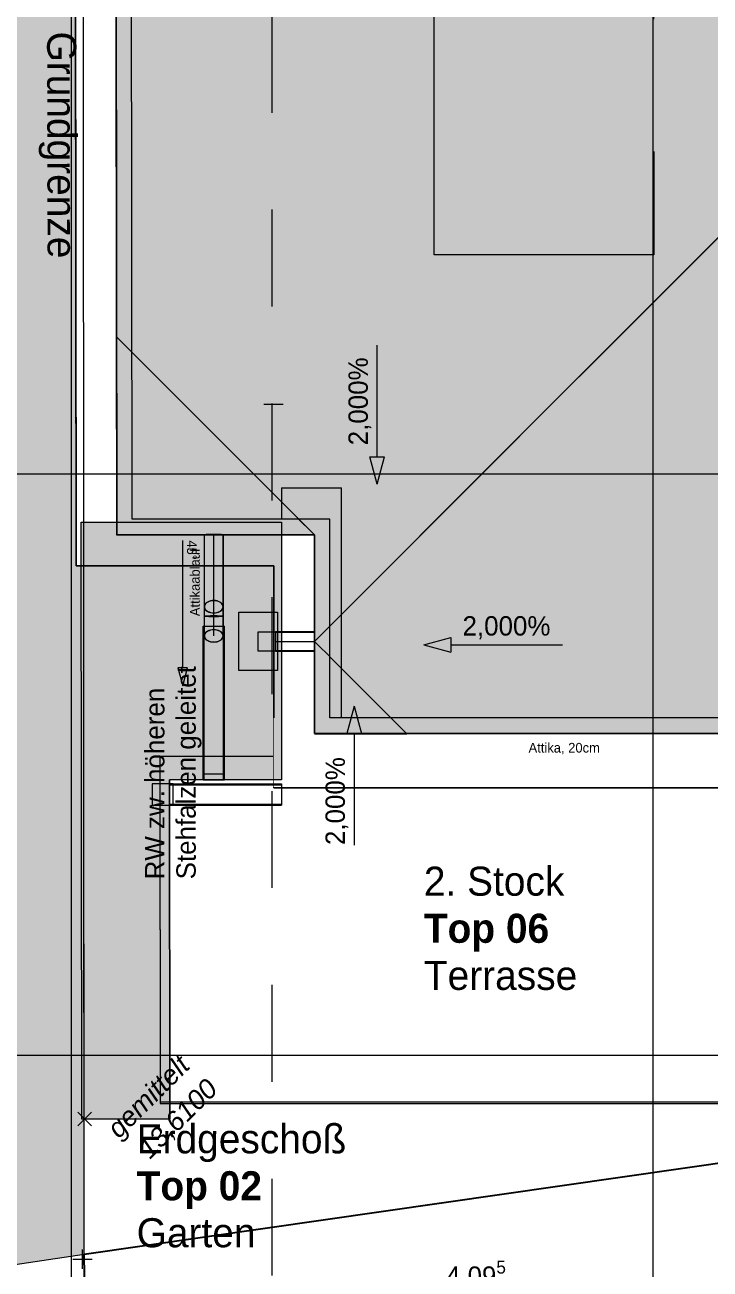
# Model space of a CAD drawing. Header units: metres. Extents: x -4 to 206, y -18 to 45.
# Drawn here: x 33.06 to 36.6, y -14.11 to -7.69 of the extents above; entities that cross this region are included whole.
import ezdxf

# ---------------------------------------------------------------- set-up
doc = ezdxf.new("R2010")
doc.units = ezdxf.units.M
doc.header["$MEASUREMENT"] = 0
doc.set_wipeout_variables(frame=1)
for name, pattern in [('Achse', [0.004, 0.002, -0.001, 0, -0.001]), ('Schnittlinie', [0.006, 0.003, -0.0015, 0, -0.0015]), ('UNSICHTBAR', [0.4, 0, -0.4]), ('Untersicht', [0.001, 0.0005, -0.0005]), ('Wipeout_Contour', [1, 0, -1])]:
    doc.linetypes.add(name, pattern=pattern)
for name, color, linetype in [('3._DD PP STG2_4_000 Achsraster', 7, 'Continuous'), ('3._DD PP STG2_4_110 Wand Aussen', 7, 'Continuous'), ('3._DD PP STG2_4_140 Brüstung', 7, 'Continuous'), ('3._DD PP STG2_4_210 Decke', 7, 'Continuous'), ('3._DD PP STG2_4_220 Bodenaufbau - Außen_ Gefälle', 7, 'Continuous'), ('3._DD PP STG2_4_221 Bodenaufbau - Abdichtung', 7, 'Continuous'), ('3._DD PP STG2_4_330 Dachaufbau', 7, 'Continuous'), ('3._DD PP STG2_4_611 Entwässerung', 7, 'Continuous'), ('3._DD PP STG2_4_612 PV und Solar', 7, 'Continuous'), ('3._DD PP STG2_4_641 Wartungssteg', 7, 'Continuous'), ('3._DD PP STG2_4_725 Nachbarbebauung', 7, 'Continuous'), ('3._DD PP STG2_4_844 Umriss 2D', 7, 'Continuous'), ('3._DD PP STG2_4_851 Marker Schnitt', 7, 'Continuous'), ('3._DD PP STG2_4_910 Allgemein Lageplan Höhen', 7, 'Continuous'), ('3._DD PP STG2_4_915 Allgemein Beschriftung.x', 7, 'Continuous'), ('3._DD PP STG2_4_945 Einreichplan Beschriftung', 7, 'Continuous'), ('3._DD PP STG2_4_950 Polierplan Bemaßung', 7, 'Continuous'), ('3._DD PP STG2_4_955 Polierplan Beschriftung', 7, 'Continuous'), ('3._DD PP STG2_4_Neubau_840 Baulinien', 7, 'Continuous')]:
    doc.layers.add(name, color=color, linetype=linetype)
doc.styles.add('ERSTELLTER_STIL_2', font='')
doc.styles.add('ERSTELLTER_STIL_3', font='arialbi.ttf')
doc.styles.get('ERSTELLTER_STIL_2').set_extended_font_data('Eurostile')
doc.linetypes.add('Grenze Bundesland', pattern='A,0,[2,415_260415_PP_VA_1_6 3 St1.Shx,S=1.5873e-05,R=0,X=0,Y=0],-0.003,0', length=0.003)
doc.linetypes.add('Grenze Grundstück', pattern='A,0,[1,415_260415_PP_VA_1_6 3 St1.Shx,S=0.00031746,R=0,X=0,Y=0],-0.04,0', length=0.04)

msp = doc.modelspace()

# ---------------------------------------------------------------- hatches: boundary and pattern name
at = {"layer": '3._DD PP STG2_4_641 Wartungssteg', "linetype": 'Continuous', "lineweight": 0, "true_color": 0x0c0c0c}
msp.add_hatch(color=28, dxfattribs=at).paths.add_polyline_path([(34.2935, -9.645), (39.705, -9.645), (39.705, -8.945), (34.8935, -8.945), (34.8935, -5.2748), (39.805, -5.2748), (39.805, -7.8248), (44.3723, -7.8248), (44.3723, -8.3437), (48.4223, -8.3437), (48.4223, -7.7437), (44.9723, -7.7437), (44.9723, -5.4137), (50.8781, -5.4137), (50.8781, -7.9137), (51.4781, -7.9137), (51.4781, -4.8137), (44.3723, -4.8137), (44.3723, -7.3248), (40.405, -7.3248), (40.405, -4.3237), (39.805, -4.3237), (39.805, -4.6748), (34.3935, -4.6748), (34.3935, -1.9387), (33.7935, -1.9387), (33.7935, -5.2748), (34.2935, -5.2748)])
at = {"layer": '3._DD PP STG2_4_725 Nachbarbebauung', "linetype": 'Continuous', "lineweight": 0, "true_color": 0x1f1f1f}
msp.add_hatch(color=250, dxfattribs=at).paths.add_polyline_path([(33.3596, -4.0618), (29.5275, -4.632), (29.5275, -14.6052), (32.0677, -14.2249), (30.2188, -14.5019), (33.3665, -14.0306)])
at = {"layer": '3._DD PP STG2_4_950 Polierplan Bemaßung', "linetype": 'Continuous', "lineweight": 13, "true_color": 0x6c6cff}
for points in [[(34.8781, -10.057), (34.9156, -9.917), (34.8406, -9.917)], [(35.119, -10.8864), (35.2589, -10.9239), (35.2589, -10.8489)]]:
    msp.add_hatch(color=171, dxfattribs=at).paths.add_polyline_path(points)

# ---------------------------------------------------------------- linework, layer by layer
at = {"layer": '3._DD PP STG2_4_000 Achsraster', "color": 5, "linetype": 'Continuous', "lineweight": 0, "ltscale": 1000}
msp.add_line((31.8, -13.0037), (54.3, -13.0037), dxfattribs=at)
at = {"layer": '3._DD PP STG2_4_110 Wand Aussen', "color": 8, "linetype": 'Schnittlinie', "lineweight": 13, "ltscale": 1000, "flags": 128}
for points in [[(34.385, -10.0759), (34.385, -11.5137)], [(34.385, -10.0759), (34.39, -10.0759)], [(34.39, -10.0759), (34.51, -10.0759)], [(34.51, -10.0759), (34.515, -10.0759)], [(34.515, -10.0759), (34.695, -10.0759)], [(34.695, -11.5137), (34.695, -10.0759)], [(34.385, -11.5137), (34.39, -11.5137)], [(34.39, -11.5137), (34.51, -11.5137)], [(34.51, -11.5137), (34.515, -11.5137)], [(34.515, -11.5137), (34.695, -11.5137)]]:
    msp.add_lwpolyline(points, dxfattribs=at)
at = {"layer": '3._DD PP STG2_4_210 Decke', "color": 7, "linetype": 'Continuous', "lineweight": 13, "ltscale": 1000, "flags": 128}
msp.add_lwpolyline([(48.645, -1.4987), (45.765, -1.4987), (45.765, -3.9237), (45.635, -3.9237), (43.155, -3.9237), (43.155, -5.8737), (41.175, -5.8737), (41.175, -3.9237), (38.605, -3.9237), (38.605, -4.3437), (36.365, -4.3437), (36.365, -1.4987), (33.4844, -1.4987), (33.4954, -10.3587), (34.515, -10.3587), (34.515, -11.383), (37.335, -11.3837), (37.335, -10.0637), (42.835, -10.0637), (42.835, -9.5637), (45.685, -9.5637), (45.685, -8.8637), (48.185, -8.8637)], dxfattribs=at)
at = {"layer": '3._DD PP STG2_4_210 Decke', "color": 7, "linetype": 'Continuous', "lineweight": 13, "ltscale": 1000, "true_color": 0xf4f4f4, "flags": 128}
msp.add_lwpolyline([(33.7568, -11.4636), (33.759, -13.2537), (37.385, -13.2537), (37.385, -12.6087), (42.5891, -12.6087), (42.885, -12.5662), (42.885, -11.7587), (48.205, -11.7587), (48.205, -11.1337), (51.7609, -11.1337), (51.7654, -10.0637), (45.765, -10.0637), (45.765, -10.9637), (42.915, -10.9637), (42.915, -11.4636)], close=True, dxfattribs=at)
at = {"layer": '3._DD PP STG2_4_220 Bodenaufbau - Außen_ Gefälle', "color": 7, "linetype": 'Continuous', "lineweight": 13, "ltscale": 1000, "true_color": 0xf4f4f4, "flags": 128}
msp.add_lwpolyline([(33.759, -13.2437), (37.145, -13.2437), (37.145, -12.5987), (39.935, -12.5987), (42.389, -12.5987), (42.875, -12.5289), (42.875, -11.7487), (45.815, -11.7487), (48.195, -11.7487), (48.195, -11.1237), (51.7609, -11.1237), (51.7654, -10.0637), (45.765, -10.0637), (45.765, -10.9637), (42.915, -10.9637), (42.915, -11.4636), (33.7568, -11.4636)], close=True, dxfattribs=at)
at = {"layer": '3._DD PP STG2_4_330 Dachaufbau', "color": 7, "linetype": 'Continuous', "lineweight": 18, "ltscale": 1000, "flags": 128}
for points in [[(33.807, -11.5837), (33.8091, -13.3337)], [(33.8092, -13.3337), (33.807, -11.5837)], [(33.8091, -13.3337), (33.3554, -13.3337)]]:
    msp.add_lwpolyline(points, dxfattribs=at)
at = {"layer": '3._DD PP STG2_4_611 Entwässerung', "color": 171, "linetype": 'Continuous', "lineweight": 13, "ltscale": 1000, "true_color": 0x6c6cff}
for p, q in [((33.9854, -10.6903), (33.9854, -10.8403)), ((34.0854, -10.8403), (34.0854, -10.6903))]:
    msp.add_line(p, q, dxfattribs=at)
at = {"layer": '3._DD PP STG2_4_611 Entwässerung', "color": 171, "linetype": 'Grenze Bundesland', "lineweight": 13, "ltscale": 1000, "true_color": 0x6c6cff}
for p, q in [((33.9874, -10.8403), (33.9874, -10.6903)), ((34.0834, -10.8403), (34.0834, -10.6903))]:
    msp.add_line(p, q, dxfattribs=at)
at = {"layer": '3._DD PP STG2_4_611 Entwässerung', "color": 7, "linetype": 'Grenze Bundesland', "lineweight": 13, "ltscale": 1000}
msp.add_line((34.0354, -10.8403), (34.0354, -10.6903), dxfattribs=at)
at = {"layer": '3._DD PP STG2_4_611 Entwässerung', "color": 14, "linetype": 'Continuous', "lineweight": 13, "ltscale": 1000, "true_color": 0xa80000}
msp.add_line((33.9804, -11.5837), (33.9804, -10.7908), dxfattribs=at)
at = {"layer": '3._DD PP STG2_4_611 Entwässerung', "color": 171, "linetype": 'Grenze Bundesland', "lineweight": 13, "ltscale": 1000, "true_color": 0x6c6cff, "flags": 128}
for points in [[(34.0354, -10.6581), (34.0267, -10.6586), (34.0183, -10.6601), (34.0104, -10.6624), (34.0032, -10.6657), (33.9971, -10.6696), (33.9921, -10.6742), (33.9884, -10.6793), (33.9861, -10.6847), (33.9854, -10.6903), (33.9861, -10.6959), (33.9884, -10.7013), (33.9921, -10.7063), (33.9971, -10.7109), (34.0032, -10.7149), (34.0104, -10.7181), (34.0183, -10.7205), (34.0267, -10.7219), (34.0354, -10.7224), (34.0441, -10.7219), (34.0525, -10.7205), (34.0604, -10.7181), (34.0675, -10.7149), (34.0737, -10.7109), (34.0787, -10.7063), (34.0824, -10.7013), (34.0846, -10.6959), (34.0854, -10.6903), (34.0846, -10.6847), (34.0824, -10.6793), (34.0787, -10.6742), (34.0737, -10.6696), (34.0675, -10.6657), (34.0604, -10.6624), (34.0525, -10.6601), (34.0441, -10.6586)], [(34.0354, -10.6594), (34.027, -10.6599), (34.019, -10.6613), (34.0114, -10.6636), (34.0045, -10.6666), (33.9986, -10.6704), (33.9938, -10.6749), (33.9903, -10.6797), (33.9881, -10.6849), (33.9874, -10.6903), (33.9881, -10.6956), (33.9903, -10.7008), (33.9938, -10.7057), (33.9986, -10.7101), (34.0045, -10.7139), (34.0114, -10.717), (34.019, -10.7193), (34.027, -10.7207), (34.0354, -10.7211), (34.0437, -10.7207), (34.0518, -10.7193), (34.0594, -10.717), (34.0662, -10.7139), (34.0721, -10.7101), (34.0769, -10.7057), (34.0805, -10.7008), (34.0826, -10.6956), (34.0834, -10.6903), (34.0826, -10.6849), (34.0805, -10.6797), (34.0769, -10.6749), (34.0721, -10.6704), (34.0662, -10.6666), (34.0594, -10.6636), (34.0518, -10.6613), (34.0437, -10.6599)], [(34.0354, -10.7378), (34.027, -10.7378), (34.019, -10.7378), (34.0114, -10.7379), (34.0045, -10.738), (33.9986, -10.7381), (33.9938, -10.7383), (33.9903, -10.7384), (33.9881, -10.7386), (33.9874, -10.7387), (33.9881, -10.7389), (33.9903, -10.7391), (33.9938, -10.7392), (33.9986, -10.7394), (34.0045, -10.7395), (34.0114, -10.7396), (34.019, -10.7396), (34.027, -10.7397), (34.0354, -10.7397), (34.0437, -10.7397), (34.0518, -10.7396), (34.0594, -10.7396), (34.0662, -10.7395), (34.0721, -10.7394), (34.0769, -10.7392), (34.0805, -10.7391), (34.0826, -10.7389), (34.0834, -10.7387), (34.0826, -10.7386), (34.0805, -10.7384), (34.0769, -10.7383), (34.0721, -10.7381), (34.0662, -10.738), (34.0594, -10.7379), (34.0518, -10.7378), (34.0437, -10.7378)], [(34.0354, -10.8094), (34.027, -10.8099), (34.019, -10.8113), (34.0114, -10.8136), (34.0045, -10.8166), (33.9986, -10.8204), (33.9938, -10.8249), (33.9903, -10.8297), (33.9881, -10.8349), (33.9874, -10.8403), (33.9881, -10.8456), (33.9903, -10.8508), (33.9938, -10.8557), (33.9986, -10.8601), (34.0045, -10.8639), (34.0114, -10.867), (34.019, -10.8693), (34.027, -10.8707), (34.0354, -10.8711), (34.0437, -10.8707), (34.0518, -10.8693), (34.0594, -10.867), (34.0662, -10.8639), (34.0721, -10.8601), (34.0769, -10.8557), (34.0805, -10.8508), (34.0826, -10.8456), (34.0834, -10.8403), (34.0826, -10.8349), (34.0805, -10.8297), (34.0769, -10.8249), (34.0721, -10.8204), (34.0662, -10.8166), (34.0594, -10.8136), (34.0518, -10.8113), (34.0437, -10.8099)]]:
    msp.add_lwpolyline(points, close=True, dxfattribs=at)
at = {"layer": '3._DD PP STG2_4_611 Entwässerung', "color": 171, "linetype": 'Continuous', "lineweight": 13, "ltscale": 1000, "true_color": 0x6c6cff, "flags": 128}
for points in [[(34.0354, -10.7377), (34.0267, -10.7378), (34.0183, -10.7378), (34.0104, -10.7379), (34.0032, -10.738), (33.9971, -10.7381), (33.9921, -10.7382), (33.9884, -10.7384), (33.9861, -10.7386), (33.9854, -10.7387), (33.9861, -10.7389), (33.9884, -10.7391), (33.9921, -10.7392), (33.9971, -10.7394), (34.0032, -10.7395), (34.0104, -10.7396), (34.0183, -10.7397), (34.0267, -10.7397), (34.0354, -10.7397), (34.0441, -10.7397), (34.0525, -10.7397), (34.0604, -10.7396), (34.0675, -10.7395), (34.0737, -10.7394), (34.0787, -10.7392), (34.0824, -10.7391), (34.0846, -10.7389), (34.0854, -10.7387), (34.0846, -10.7386), (34.0824, -10.7384), (34.0787, -10.7382), (34.0737, -10.7381), (34.0675, -10.738), (34.0604, -10.7379), (34.0525, -10.7378), (34.0441, -10.7378)], [(34.0354, -10.8081), (34.0267, -10.8086), (34.0183, -10.8101), (34.0104, -10.8124), (34.0032, -10.8157), (33.9971, -10.8196), (33.9921, -10.8242), (33.9884, -10.8293), (33.9861, -10.8347), (33.9854, -10.8403), (33.9861, -10.8459), (33.9884, -10.8513), (33.9921, -10.8563), (33.9971, -10.8609), (34.0032, -10.8649), (34.0104, -10.8681), (34.0183, -10.8705), (34.0267, -10.8719), (34.0354, -10.8724), (34.0441, -10.8719), (34.0525, -10.8705), (34.0604, -10.8681), (34.0675, -10.8649), (34.0737, -10.8609), (34.0787, -10.8563), (34.0824, -10.8513), (34.0846, -10.8459), (34.0854, -10.8403), (34.0846, -10.8347), (34.0824, -10.8293), (34.0787, -10.8242), (34.0737, -10.8196), (34.0675, -10.8157), (34.0604, -10.8124), (34.0525, -10.8101), (34.0441, -10.8086)]]:
    msp.add_lwpolyline(points, close=True, dxfattribs=at)
for points in [[(33.9804, -10.7908), (33.9854, -10.7908)], [(33.9804, -11.5837), (33.9804, -10.7908)], [(33.9854, -10.7908), (34.0854, -10.7908)], [(33.9854, -11.5837), (33.9854, -10.7908)], [(34.0854, -10.7908), (34.0904, -10.7908)], [(34.0854, -11.5837), (34.0854, -10.7908)], [(34.0904, -11.5837), (34.0904, -10.7908)], [(33.9854, -11.5523), (34.0854, -11.5523)], [(33.807, -11.6087), (33.807, -11.6037)], [(33.807, -11.6087), (33.8071, -11.7087)], [(33.9804, -11.5837), (33.9854, -11.5837)], [(33.9854, -11.5837), (34.0854, -11.5837)], [(33.9854, -11.5837), (34.0854, -11.5837)], [(34.0854, -11.5837), (34.0904, -11.5837)], [(33.807, -11.7087), (34.385, -11.7087)], [(33.807, -11.7087), (33.807, -11.7137)], [(33.807, -11.7137), (34.385, -11.7137)], [(34.385, -11.7087), (34.385, -11.7137)]]:
    msp.add_lwpolyline(points, dxfattribs=at)
at = {"layer": '3._DD PP STG2_4_611 Entwässerung', "color": 250, "linetype": 'Continuous', "lineweight": 13, "ltscale": 1000, "true_color": 0x3f3f3f, "flags": 128}
msp.add_lwpolyline([(33.8506, -11.005), (33.8756, -11.0975), (33.9006, -11.005)], close=True, dxfattribs=at)
at = {"layer": '3._DD PP STG2_4_611 Entwässerung', "color": 171, "linetype": 'Achse', "lineweight": 13, "ltscale": 1000, "true_color": 0x6c6cff, "flags": 128}
msp.add_lwpolyline([(33.717, -11.7137), (33.827, -11.7137), (33.827, -11.6037), (33.717, -11.6037)], close=True, dxfattribs=at)
at = {"layer": '3._DD PP STG2_4_612 PV und Solar', "color": 8, "linetype": 'Achse', "lineweight": 13, "ltscale": 1000, "flags": 128}
for points in [[(35.1735, -8.8748), (35.1735, -7.1248), (36.3063, -7.1248), (36.3063, -8.8748)], [(37.4392, -7.1248), (37.4392, -8.8748), (36.3063, -8.8748), (36.3063, -7.1248)]]:
    msp.add_lwpolyline(points, close=True, dxfattribs=at)
at = {"layer": '3._DD PP STG2_4_641 Wartungssteg', "color": 7, "linetype": 'UNSICHTBAR', "lineweight": 13, "ltscale": 1000, "flags": 128}
msp.add_lwpolyline([(34.2935, -9.645), (39.705, -9.645), (39.705, -8.945), (34.8935, -8.945), (34.8935, -5.2748), (39.805, -5.2748), (39.805, -7.8248), (44.3723, -7.8248), (44.3723, -8.3437), (48.4223, -8.3437), (48.4223, -7.7437), (44.9723, -7.7437), (44.9723, -5.4137), (50.8781, -5.4137), (50.8781, -7.9137), (51.4781, -7.9137), (51.4781, -4.8137), (44.3723, -4.8137), (44.3723, -7.3248), (40.405, -7.3248), (40.405, -4.3237), (39.805, -4.3237), (39.805, -4.6748), (34.3935, -4.6748), (34.3935, -1.9387), (33.7935, -1.9387), (33.7935, -5.2748), (34.2935, -5.2748)], close=True, dxfattribs=at)
at = {"layer": '3._DD PP STG2_4_725 Nachbarbebauung', "color": 8, "linetype": 'Continuous', "lineweight": 13, "ltscale": 1000, "flags": 128}
msp.add_lwpolyline([(29.5275, -14.6052), (32.0677, -14.2249), (30.2188, -14.5019), (33.3665, -14.0306), (33.3596, -4.0618), (29.5275, -4.632)], dxfattribs=at)
at = {"layer": '3._DD PP STG2_4_910 Allgemein Lageplan Höhen', "color": 7, "linetype": 'Continuous', "lineweight": 13, "ltscale": 1000}
for p, q in [((33.3347, -13.3691), (33.4054, -13.2984)), ((33.4054, -13.3691), (33.3347, -13.2984)), ((33.3091, -14.0563), (33.4091, -14.0563)), ((33.3591, -14.1063), (33.3591, -14.0063))]:
    msp.add_line(p, q, dxfattribs=at)
at = {"layer": '3._DD PP STG2_4_950 Polierplan Bemaßung', "color": 171, "linetype": 'Continuous', "lineweight": 13, "ltscale": 1000, "true_color": 0x6c6cff}
for p, q in [((34.8781, -9.857), (34.8781, -9.3407)), ((34.8781, -9.917), (34.8781, -9.857)), ((34.8406, -9.917), (34.9156, -9.917)), ((34.8781, -10.057), (34.8406, -9.917)), ((34.8781, -10.057), (34.9156, -9.917)), ((35.119, -10.8864), (35.2589, -10.8489)), ((35.2589, -10.8489), (35.2589, -10.9239)), ((35.119, -10.8864), (35.2589, -10.9239)), ((35.2589, -10.8864), (35.319, -10.8864)), ((35.319, -10.8864), (35.8353, -10.8864))]:
    msp.add_line(p, q, dxfattribs=at)

# ---------------------------------------------------------------- texts
at = {"layer": '3._DD PP STG2_4_910 Allgemein Lageplan Höhen', "color": 7, "linetype": 'Continuous', "lineweight": 13, "char_height": 0.1, "attachment_point": 1, "rotation": 45, "style": 'ERSTELLTER_STIL_3'}
for s, insert in [('\\A1;{\\pql;\\fArial Italic|b0|i0|c0|p0;\\W1.000000;gemittelt}', (33.4753, -13.3683)), ('\\A1;{\\pql;\\fArial Italic|b0|i0|c0|p0;\\W1.000000; 13,6100}', (33.6081, -13.5011))]:
    msp.add_mtext(s, dxfattribs=dict(at, insert=insert))
at = {"layer": '3._DD PP STG2_4_915 Allgemein Beschriftung.x', "color": 7, "linetype": 'Continuous', "lineweight": 13, "char_height": 0.15, "attachment_point": 1, "style": 'ERSTELLTER_STIL_2'}
for s, insert, line_spacing_factor in [('\\A1;{\\pql;\\fEurostile|b0|i0|c0|p0;\\W1.000000;2. Stock\\P\\pql;\\fEurostile|b1|i0|c0|p0;\\W1.000000;Top 06\\P\\pql;\\fEurostile|b0|i0|c0|p0;\\W1.000000;Terrasse}', (35.1195, -12.031), 0.97216), ('\\A1;{\\pql;\\fEurostile|b0|i0|c0|p0;\\W1.000000;Erdgeschoß\\P\\pql;\\fEurostile|b1|i0|c0|p0;\\W1.000000;Top 0\\fEurostile|b1|i0|c0|p0;\\W1.000000;2\\P\\pql;\\fEurostile|b0|i0|c0|p0;\\W1.000000;Garten}', (33.6378, -13.3603), 0.969261)]:
    msp.add_mtext(s, dxfattribs=dict(at, insert=insert, line_spacing_factor=line_spacing_factor))
at = {"layer": '3._DD PP STG2_4_950 Polierplan Bemaßung', "color": 171, "linetype": 'Continuous', "lineweight": 13, "true_color": 0x6c6cff, "insert": (34.8491, -9.857), "char_height": 0.1, "attachment_point": 7, "rotation": 90, "style": 'ERSTELLTER_STIL_2'}
msp.add_mtext('\\A1;{\\pql;\\fEurostile|b0|i0|c0|p0;\\W1.000000;2,000\\fEurostile|b0|i0|c0|p0;\\W1.000000;%}', dxfattribs=at)
at = {"layer": '3._DD PP STG2_4_950 Polierplan Bemaßung', "color": 171, "linetype": 'Continuous', "lineweight": 13, "true_color": 0x6c6cff, "insert": (35.319, -10.8574), "char_height": 0.1, "attachment_point": 7, "style": 'ERSTELLTER_STIL_2'}
msp.add_mtext('\\A1;{\\pql;\\fEurostile|b0|i0|c0|p0;\\W1.000000;2,000\\fEurostile|b0|i0|c0|p0;\\W1.000000;%}', dxfattribs=at)
at = {"layer": '3._DD PP STG2_4_950 Polierplan Bemaßung', "color": 7, "linetype": 'Continuous', "lineweight": 13, "insert": (35.2334, -14.223), "char_height": 0.1, "attachment_point": 7, "style": 'ERSTELLTER_STIL_2'}
msp.add_mtext('\\A1;{\\pql;\\fEurostile|b0|i0|c0|p0;\\W1.000000;4,09\\fEurostile|b0|i0|c0|p0;\\W1.000000;\\A1{\\H.66x;\\S5^  ;}}', dxfattribs=at)
at = {"layer": '3._DD PP STG2_4_955 Polierplan Beschriftung', "color": 7, "linetype": 'Continuous', "lineweight": 13, "insert": (33.9728, -12.0967), "char_height": 0.1, "width": 1.180716, "attachment_point": 7, "rotation": 90, "line_spacing_factor": 0.968614, "style": 'ERSTELLTER_STIL_2'}
msp.add_mtext('\\A1;{\\pql;\\fEurostile|b0|i0|c0|p0;\\W1.000000;RW zw. höheren Stehfalzen geleitet}', dxfattribs=at)

# ---------------------------------------------------------------- next in the draw order: wipeouts: each hides what was drawn before it
at = {"color": 254, "linetype": 'Wipeout_Contour', "lineweight": 0, "ltscale": 104.965983}
msp.add_wipeout([(33.6153, -10.2387), (33.3258, -10.4786), (33.6156, -10.4786)], dxfattribs=at).dxf.layer = '3._DD PP STG2_4_140 Brüstung'
at = {"color": 254, "linetype": 'Wipeout_Contour', "lineweight": 0, "ltscale": 108.207653}
msp.add_wipeout([(34.3451, -10.2387), (34.3451, -10.4786), (34.6351, -10.2387)], dxfattribs=at).dxf.layer = '3._DD PP STG2_4_140 Brüstung'

# ---------------------------------------------------------------- next in the draw order: wipeouts: each hides what was drawn before it
at = {"color": 254, "linetype": 'Wipeout_Contour', "lineweight": 0, "ltscale": 137.05748}
msp.add_wipeout([(33.6153, -10.2387), (33.6046, -1.6188), (33.3146, -1.6188), (33.3254, -10.2387)], dxfattribs=at).dxf.layer = '3._DD PP STG2_4_140 Brüstung'
at = {"color": 254, "linetype": 'Wipeout_Contour', "lineweight": 0, "ltscale": 107.884571}
msp.add_wipeout([(34.3452, -10.4786), (34.6351, -10.4786), (34.6351, -10.2387)], dxfattribs=at).dxf.layer = '3._DD PP STG2_4_140 Brüstung'

# ---------------------------------------------------------------- next in the draw order: linework, layer by layer
at = {"layer": '3._DD PP STG2_4_140 Brüstung', "color": 7, "linetype": 'Continuous', "lineweight": 18, "ltscale": 1000, "flags": 128}
msp.add_lwpolyline([(34.6351, -10.2387), (34.3451, -10.2387)], dxfattribs=at)
at = {"layer": '3._DD PP STG2_4_221 Bodenaufbau - Abdichtung', "color": 171, "linetype": 'Schnittlinie', "lineweight": 13, "ltscale": 1000, "true_color": 0x6c6cff, "flags": 128}
for points in [[(33.5341, -9.2978), (33.5317, -7.3512)], [(33.5341, -9.2978), (33.5331, -9.2968), (33.5327, -9.2964)]]:
    msp.add_lwpolyline(points, dxfattribs=at)

# ---------------------------------------------------------------- next in the draw order: wipeouts: each hides what was drawn before it
at = {"color": 254, "linetype": 'Wipeout_Contour', "lineweight": 0, "ltscale": 105.275134}
msp.add_wipeout([(33.6153, -10.2387), (33.3254, -10.2387), (33.3257, -10.4786)], dxfattribs=at).dxf.layer = '3._DD PP STG2_4_140 Brüstung'
at = {"color": 254, "linetype": 'Wipeout_Contour', "lineweight": 0, "ltscale": 144.681301}
msp.add_wipeout([(34.6351, -11.2636), (34.6351, -10.4786), (34.3452, -10.4786), (34.3451, -11.2636)], dxfattribs=at).dxf.layer = '3._DD PP STG2_4_140 Brüstung'

# ---------------------------------------------------------------- next in the draw order: linework, layer by layer
at = {"layer": '3._DD PP STG2_4_140 Brüstung', "color": 7, "linetype": 'Continuous', "lineweight": 18, "ltscale": 1000, "flags": 128}
for points in [[(33.6153, -10.2387), (33.6046, -1.6188)], [(34.6351, -11.2636), (34.6351, -10.2387)]]:
    msp.add_lwpolyline(points, dxfattribs=at)
at = {"layer": '3._DD PP STG2_4_221 Bodenaufbau - Abdichtung', "color": 171, "linetype": 'Schnittlinie', "lineweight": 13, "ltscale": 1000, "true_color": 0x6c6cff, "flags": 128}
for points in [[(37.22, -8.2037), (34.555, -10.8687)], [(34.555, -10.8687), (37.22, -8.2037)], [(33.5327, -9.2964), (33.534, -10.3187)], [(33.5354, -10.3187), (33.5341, -9.2978)], [(33.534, -10.3187), (33.5354, -10.3187)], [(34.555, -10.8687), (34.555, -10.3187)]]:
    msp.add_lwpolyline(points, dxfattribs=at)
at = {"layer": '3._DD PP STG2_4_611 Entwässerung', "color": 171, "linetype": 'Grenze Bundesland', "lineweight": 13, "ltscale": 1000, "true_color": 0x6c6cff, "flags": 128}
for points in [[(34.556, -10.8687), (34.556, -10.8601), (34.556, -10.8516), (34.5559, -10.8437), (34.5558, -10.8366), (34.5557, -10.8304), (34.5555, -10.8254), (34.5554, -10.8218), (34.5552, -10.8195), (34.555, -10.8187), (34.5549, -10.8195), (34.5547, -10.8218), (34.5545, -10.8254), (34.5544, -10.8304), (34.5543, -10.8366), (34.5542, -10.8437), (34.5541, -10.8516), (34.554, -10.8601), (34.554, -10.8687), (34.554, -10.8774), (34.5541, -10.8858), (34.5542, -10.8937), (34.5543, -10.9009), (34.5544, -10.907), (34.5545, -10.912), (34.5547, -10.9157), (34.5549, -10.918), (34.555, -10.9187), (34.5552, -10.918), (34.5554, -10.9157), (34.5555, -10.912), (34.5557, -10.907), (34.5558, -10.9009), (34.5559, -10.8937), (34.556, -10.8858), (34.556, -10.8774)], [(34.556, -10.8687), (34.556, -10.8604), (34.5559, -10.8523), (34.5559, -10.8447), (34.5558, -10.8379), (34.5556, -10.832), (34.5555, -10.8272), (34.5554, -10.8236), (34.5552, -10.8215), (34.555, -10.8207), (34.5549, -10.8215), (34.5547, -10.8236), (34.5545, -10.8272), (34.5544, -10.832), (34.5543, -10.8379), (34.5542, -10.8447), (34.5541, -10.8523), (34.5541, -10.8604), (34.5541, -10.8687), (34.5541, -10.8771), (34.5541, -10.8852), (34.5542, -10.8927), (34.5543, -10.8996), (34.5544, -10.9055), (34.5545, -10.9103), (34.5547, -10.9138), (34.5549, -10.916), (34.555, -10.9167), (34.5552, -10.916), (34.5554, -10.9138), (34.5555, -10.9103), (34.5556, -10.9055), (34.5558, -10.8996), (34.5559, -10.8927), (34.5559, -10.8852), (34.556, -10.8771)]]:
    msp.add_lwpolyline(points, close=True, dxfattribs=at)

# ---------------------------------------------------------------- next in the draw order: wipeouts: each hides what was drawn before it
at = {"color": 254, "linetype": 'Wipeout_Contour', "lineweight": 0, "ltscale": 102.759485}
msp.add_wipeout([(33.3257, -10.4786), (33.3142, -1.2589), (33.3255, -10.4786)], dxfattribs=at).dxf.layer = '3._DD PP STG2_4_140 Brüstung'
at = {"color": 254, "linetype": 'Wipeout_Contour', "lineweight": 0, "ltscale": 108.238812}
msp.add_wipeout([(34.3451, -11.6236), (34.3451, -10.4789), (34.3449, -11.6236)], dxfattribs=at).dxf.layer = '3._DD PP STG2_4_140 Brüstung'

# ---------------------------------------------------------------- next in the draw order: linework, layer by layer
at = {"layer": '3._DD PP STG2_4_000 Achsraster', "color": 5, "linetype": 'Continuous', "lineweight": 0, "ltscale": 1000}
msp.add_line((31.8, -10.0037), (54.3, -10.0037), dxfattribs=at)
at = {"layer": '3._DD PP STG2_4_140 Brüstung', "color": 7, "linetype": 'Continuous', "lineweight": 18, "ltscale": 1000}
for p, q in [((33.3257, -10.4786), (33.3142, -1.2589)), ((33.3257, -10.4786), (33.3258, -10.4786)), ((34.3451, -10.4787), (34.3451, -10.4786)), ((34.3451, -10.4789), (34.3451, -10.4787)), ((34.3451, -11.6235), (34.3451, -10.4789)), ((34.3451, -11.6236), (34.3451, -11.6235))]:
    msp.add_line(p, q, dxfattribs=at)
at = {"layer": '3._DD PP STG2_4_140 Brüstung', "color": 7, "linetype": 'Continuous', "lineweight": 18, "ltscale": 1000, "flags": 128}
for points in [[(33.314, -1.2588), (33.3255, -10.4786)], [(34.3449, -10.4789), (34.3449, -11.6236)]]:
    msp.add_lwpolyline(points, dxfattribs=at)
at = {"layer": '3._DD PP STG2_4_611 Entwässerung', "color": 171, "linetype": 'Continuous', "lineweight": 13, "ltscale": 1000, "true_color": 0x6c6cff}
for p, q in [((34.555, -10.8187), (34.355, -10.8187)), ((34.355, -10.9187), (34.555, -10.9187))]:
    msp.add_line(p, q, dxfattribs=at)
at = {"layer": '3._DD PP STG2_4_611 Entwässerung', "color": 171, "linetype": 'Grenze Bundesland', "lineweight": 13, "ltscale": 1000, "true_color": 0x6c6cff}
for p, q in [((34.355, -10.8207), (34.555, -10.8207)), ((34.355, -10.9167), (34.555, -10.9167))]:
    msp.add_line(p, q, dxfattribs=at)
at = {"layer": '3._DD PP STG2_4_611 Entwässerung', "color": 7, "linetype": 'Grenze Bundesland', "lineweight": 13, "ltscale": 1000}
msp.add_line((34.355, -10.8687), (34.555, -10.8687), dxfattribs=at)
at = {"layer": '3._DD PP STG2_4_611 Entwässerung', "color": 7, "linetype": 'Continuous', "lineweight": 13, "ltscale": 1000, "flags": 128}
for points in [[(34.165, -11.0187), (34.165, -10.7187), (34.365, -10.7187), (34.365, -11.0187)], [(34.365, -10.9187), (34.265, -10.9187), (34.265, -10.8187), (34.365, -10.8187)]]:
    msp.add_lwpolyline(points, close=True, dxfattribs=at)
at = {"layer": '3._DD PP STG2_4_611 Entwässerung', "color": 171, "linetype": 'Continuous', "lineweight": 13, "ltscale": 1000, "true_color": 0x6c6cff, "flags": 128}
msp.add_lwpolyline([(34.356, -10.8687), (34.356, -10.8601), (34.356, -10.8516), (34.3559, -10.8437), (34.3558, -10.8366), (34.3557, -10.8304), (34.3555, -10.8254), (34.3554, -10.8218), (34.3552, -10.8195), (34.355, -10.8187), (34.3549, -10.8195), (34.3547, -10.8218), (34.3545, -10.8254), (34.3544, -10.8304), (34.3543, -10.8366), (34.3542, -10.8437), (34.3541, -10.8516), (34.354, -10.8601), (34.354, -10.8687), (34.354, -10.8774), (34.3541, -10.8858), (34.3542, -10.8937), (34.3543, -10.9009), (34.3544, -10.907), (34.3545, -10.912), (34.3547, -10.9157), (34.3549, -10.918), (34.355, -10.9187), (34.3552, -10.918), (34.3554, -10.9157), (34.3555, -10.912), (34.3557, -10.907), (34.3558, -10.9009), (34.3559, -10.8937), (34.356, -10.8858), (34.356, -10.8774)], close=True, dxfattribs=at)
at = {"layer": '3._DD PP STG2_4_611 Entwässerung', "color": 171, "linetype": 'Grenze Bundesland', "lineweight": 13, "ltscale": 1000, "true_color": 0x6c6cff, "flags": 128}
msp.add_lwpolyline([(34.356, -10.8687), (34.356, -10.8604), (34.3559, -10.8523), (34.3559, -10.8447), (34.3558, -10.8379), (34.3556, -10.832), (34.3555, -10.8272), (34.3554, -10.8236), (34.3552, -10.8215), (34.355, -10.8207), (34.3549, -10.8215), (34.3547, -10.8236), (34.3545, -10.8272), (34.3544, -10.832), (34.3543, -10.8379), (34.3542, -10.8447), (34.3541, -10.8523), (34.3541, -10.8604), (34.3541, -10.8687), (34.3541, -10.8771), (34.3541, -10.8852), (34.3542, -10.8927), (34.3543, -10.8996), (34.3544, -10.9055), (34.3545, -10.9103), (34.3547, -10.9138), (34.3549, -10.916), (34.355, -10.9167), (34.3552, -10.916), (34.3554, -10.9138), (34.3555, -10.9103), (34.3556, -10.9055), (34.3558, -10.8996), (34.3559, -10.8927), (34.3559, -10.8852), (34.356, -10.8771)], close=True, dxfattribs=at)

# ---------------------------------------------------------------- next in the draw order: texts
at = {"layer": '3._DD PP STG2_4_844 Umriss 2D', "color": 76, "linetype": 'Continuous', "lineweight": 13, "true_color": 0x3f7f02, "insert": (33.2295, -8.3075), "char_height": 0.15, "attachment_point": 5, "rotation": 270.11192, "style": 'ERSTELLTER_STIL_2'}
msp.add_mtext('\\A1;{\\pqc;\\fEurostile|b0|i0|c0|p0;\\W1.000000;Grundgrenze}', dxfattribs=at)

# ---------------------------------------------------------------- next in the draw order: wipeouts: each hides what was drawn before it
at = {"color": 254, "linetype": 'Wipeout_Contour', "lineweight": 0, "ltscale": 142.119193}
msp.add_wipeout([(34.3451, -10.2387), (33.6153, -10.2387), (33.6156, -10.4786), (34.3451, -10.4786)], dxfattribs=at).dxf.layer = '3._DD PP STG2_4_140 Brüstung'
at = {"color": 254, "linetype": 'Wipeout_Contour', "lineweight": 0, "ltscale": 109.150329}
msp.add_wipeout([(34.3451, -11.6235), (34.6351, -11.2636), (34.3451, -11.2636)], dxfattribs=at).dxf.layer = '3._DD PP STG2_4_140 Brüstung'

# ---------------------------------------------------------------- next in the draw order: linework, layer by layer
at = {"layer": '3._DD PP STG2_4_140 Brüstung', "color": 7, "linetype": 'Continuous', "lineweight": 18, "ltscale": 1000, "flags": 128}
msp.add_lwpolyline([(34.3451, -10.2387), (33.6153, -10.2387)], dxfattribs=at)
at = {"layer": '3._DD PP STG2_4_221 Bodenaufbau - Abdichtung', "color": 171, "linetype": 'Schnittlinie', "lineweight": 13, "ltscale": 1000, "true_color": 0x6c6cff, "flags": 128}
for points in [[(34.555, -10.3187), (33.5341, -9.2978)], [(33.5341, -9.2978), (34.555, -10.3187)], [(34.555, -10.3187), (33.5354, -10.3187)]]:
    msp.add_lwpolyline(points, dxfattribs=at)
at = {"layer": '3._DD PP STG2_4_330 Dachaufbau', "color": 7, "linetype": 'Continuous', "lineweight": 18, "ltscale": 1000, "flags": 128}
msp.add_lwpolyline([(33.3515, -10.2537), (34.385, -10.2537)], dxfattribs=at)
at = {"layer": '3._DD PP STG2_4_611 Entwässerung', "color": 171, "linetype": 'Grenze Bundesland', "lineweight": 13, "ltscale": 1000, "true_color": 0x6c6cff, "flags": 128}
for points in [[(34.0354, -10.3177), (34.0267, -10.3178), (34.0183, -10.3178), (34.0104, -10.3179), (34.0032, -10.318), (33.9971, -10.3181), (33.9921, -10.3182), (33.9884, -10.3184), (33.9861, -10.3186), (33.9854, -10.3187), (33.9861, -10.3189), (33.9884, -10.3191), (33.9921, -10.3192), (33.9971, -10.3194), (34.0032, -10.3195), (34.0104, -10.3196), (34.0183, -10.3197), (34.0267, -10.3197), (34.0354, -10.3197), (34.0441, -10.3197), (34.0525, -10.3197), (34.0604, -10.3196), (34.0675, -10.3195), (34.0737, -10.3194), (34.0787, -10.3192), (34.0824, -10.3191), (34.0846, -10.3189), (34.0854, -10.3187), (34.0846, -10.3186), (34.0824, -10.3184), (34.0787, -10.3182), (34.0737, -10.3181), (34.0675, -10.318), (34.0604, -10.3179), (34.0525, -10.3178), (34.0441, -10.3178)], [(34.0354, -10.3178), (34.027, -10.3178), (34.019, -10.3178), (34.0114, -10.3179), (34.0045, -10.318), (33.9986, -10.3181), (33.9938, -10.3183), (33.9903, -10.3184), (33.9881, -10.3186), (33.9874, -10.3187), (33.9881, -10.3189), (33.9903, -10.3191), (33.9938, -10.3192), (33.9986, -10.3194), (34.0045, -10.3195), (34.0114, -10.3196), (34.019, -10.3196), (34.027, -10.3197), (34.0354, -10.3197), (34.0437, -10.3197), (34.0518, -10.3196), (34.0594, -10.3196), (34.0662, -10.3195), (34.0721, -10.3194), (34.0769, -10.3192), (34.0805, -10.3191), (34.0826, -10.3189), (34.0834, -10.3187), (34.0826, -10.3186), (34.0805, -10.3184), (34.0769, -10.3183), (34.0721, -10.3181), (34.0662, -10.318), (34.0594, -10.3179), (34.0518, -10.3178), (34.0437, -10.3178)]]:
    msp.add_lwpolyline(points, close=True, dxfattribs=at)

# ---------------------------------------------------------------- next in the draw order: texts
at = {"layer": '3._DD PP STG2_4_611 Entwässerung', "color": 250, "linetype": 'Continuous', "lineweight": 13, "true_color": 0x3f3f3f, "insert": (33.8969, -10.3475), "char_height": 0.05, "attachment_point": 7, "rotation": 270, "style": 'ERSTELLTER_STIL_2'}
msp.add_mtext('\\A1;{\\pql;\\fEurostile|b0|i0|c0|p0;\\W1.000000;45°}', dxfattribs=at)

# ---------------------------------------------------------------- next in the draw order: wipeouts: each hides what was drawn before it
at = {"color": 254, "linetype": 'Wipeout_Contour', "lineweight": 0, "ltscale": 106.143982}
msp.add_wipeout([(34.3449, -10.4786), (33.3258, -10.4786), (34.3449, -10.4789)], dxfattribs=at).dxf.layer = '3._DD PP STG2_4_140 Brüstung'
at = {"color": 254, "linetype": 'Wipeout_Contour', "lineweight": 0, "ltscale": 108.904859}
msp.add_wipeout([(34.6351, -11.2636), (34.3451, -11.6235), (34.6351, -11.6236)], dxfattribs=at).dxf.layer = '3._DD PP STG2_4_140 Brüstung'

# ---------------------------------------------------------------- next in the draw order: linework, layer by layer
at = {"layer": '3._DD PP STG2_4_000 Achsraster', "color": 5, "linetype": 'Continuous', "lineweight": 0, "ltscale": 1000}
msp.add_line((33.3, 1.9963), (33.3, -16.0037), dxfattribs=at)
at = {"layer": '3._DD PP STG2_4_140 Brüstung', "color": 7, "linetype": 'Continuous', "lineweight": 18, "ltscale": 1000}
for p, q in [((33.3257, -10.4786), (33.3258, -10.4786)), ((34.3449, -10.4786), (33.3258, -10.4786)), ((34.3451, -10.4786), (34.3449, -10.4786)), ((34.3449, -10.4786), (34.3451, -10.4786))]:
    msp.add_line(p, q, dxfattribs=at)
at = {"layer": '3._DD PP STG2_4_140 Brüstung', "color": 7, "linetype": 'Continuous', "lineweight": 18, "ltscale": 1000, "flags": 128}
msp.add_lwpolyline([(33.3255, -10.4789), (34.3449, -10.4789)], dxfattribs=at)
at = {"layer": '3._DD PP STG2_4_221 Bodenaufbau - Abdichtung', "color": 171, "linetype": 'Schnittlinie', "lineweight": 13, "ltscale": 1000, "true_color": 0x6c6cff, "flags": 128}
for points in [[(34.555, -11.3437), (34.555, -10.8687)], [(34.555, -11.3437), (34.555, -11.3447)]]:
    msp.add_lwpolyline(points, dxfattribs=at)
at = {"layer": '3._DD PP STG2_4_330 Dachaufbau', "color": 7, "linetype": 'Continuous', "lineweight": 18, "ltscale": 1000, "flags": 128}
for points in [[(33.3554, -13.3337), (33.3515, -10.2537)], [(34.385, -10.2537), (34.385, -11.5838)], [(34.385, -11.5838), (33.807, -11.5837)]]:
    msp.add_lwpolyline(points, dxfattribs=at)
at = {"layer": '3._DD PP STG2_4_611 Entwässerung', "color": 171, "linetype": 'Continuous', "lineweight": 13, "ltscale": 1000, "true_color": 0x6c6cff}
for p, q in [((33.9854, -10.3187), (33.9854, -10.7387)), ((34.0854, -10.7387), (34.0854, -10.3187))]:
    msp.add_line(p, q, dxfattribs=at)
at = {"layer": '3._DD PP STG2_4_611 Entwässerung', "color": 171, "linetype": 'Grenze Bundesland', "lineweight": 13, "ltscale": 1000, "true_color": 0x6c6cff}
for p, q in [((33.9874, -10.7387), (33.9874, -10.3187)), ((34.0834, -10.7387), (34.0834, -10.3187))]:
    msp.add_line(p, q, dxfattribs=at)
at = {"layer": '3._DD PP STG2_4_611 Entwässerung', "color": 7, "linetype": 'Grenze Bundesland', "lineweight": 13, "ltscale": 1000}
msp.add_line((34.0354, -10.7387), (34.0354, -10.3187), dxfattribs=at)
at = {"layer": '3._DD PP STG2_4_611 Entwässerung', "color": 250, "linetype": 'Continuous', "lineweight": 13, "ltscale": 1000, "true_color": 0x3f3f3f}
msp.add_line((33.8756, -11.005), (33.8756, -10.3475), dxfattribs=at)

# ---------------------------------------------------------------- next in the draw order: texts
at = {"layer": '3._DD PP STG2_4_955 Polierplan Beschriftung', "color": 171, "linetype": 'Continuous', "lineweight": 13, "true_color": 0x6c6cff, "insert": (33.964, -10.7387), "char_height": 0.05, "attachment_point": 7, "rotation": 90, "style": 'ERSTELLTER_STIL_2'}
msp.add_mtext('\\A1;{\\pql;\\fEurostile|b0|i0|c0|p0;\\W1.000000;Attikaablauf}', dxfattribs=at)

# ---------------------------------------------------------------- next in the draw order: wipeouts: each hides what was drawn before it
at = {"color": 254, "linetype": 'Wipeout_Contour', "lineweight": 0, "ltscale": 150.860079}
msp.add_wipeout([(37.215, -11.2636), (34.6351, -11.2636), (34.6351, -11.6236), (37.215, -11.6236)], dxfattribs=at).dxf.layer = '3._DD PP STG2_4_140 Brüstung'

# ---------------------------------------------------------------- next in the draw order: hatches: boundary and pattern name
at = {"layer": '3._DD PP STG2_4_220 Bodenaufbau - Außen_ Gefälle', "linetype": 'Continuous', "lineweight": 0, "true_color": 0x323232}
msp.add_hatch(color=250, dxfattribs=at).paths.add_polyline_path([(33.5244, -1.5387), (33.5354, -10.3187), (34.555, -10.3187), (34.555, -11.3437), (37.295, -11.3437), (37.295, -10.0237), (42.795, -10.0237), (42.795, -9.5237), (45.645, -9.5237), (45.645, -8.8237), (48.225, -8.8237), (48.225, -9.9837), (51.065, -9.9837), (51.065, -8.1987), (51.9934, -8.1987), (52.0151, -4.3837), (48.605, -4.3837), (48.605, -1.5387), (45.805, -1.5387), (45.805, -3.9637), (43.12, -3.9637), (43.12, -5.8237), (41.225, -5.8237), (41.225, -3.9637), (38.7509, -3.9637), (38.7509, -4.3837), (36.325, -4.3837), (36.325, -1.5387)])
at = {"layer": '3._DD PP STG2_4_950 Polierplan Bemaßung', "linetype": 'Continuous', "lineweight": 13, "true_color": 0x6c6cff}
msp.add_hatch(color=171, dxfattribs=at).paths.add_polyline_path([(34.7598, -11.2034), (34.7223, -11.3433), (34.7973, -11.3433)])

# ---------------------------------------------------------------- next in the draw order: linework, layer by layer
at = {"layer": '3._DD PP STG2_4_140 Brüstung', "color": 7, "linetype": 'Continuous', "lineweight": 18, "ltscale": 1000, "flags": 128}
msp.add_lwpolyline([(37.215, -11.2636), (34.6351, -11.2636)], dxfattribs=at)
at = {"layer": '3._DD PP STG2_4_220 Bodenaufbau - Außen_ Gefälle', "color": 7, "linetype": 'Continuous', "lineweight": 13, "ltscale": 1000, "flags": 128}
msp.add_lwpolyline([(48.605, -1.5387), (45.805, -1.5387), (45.805, -3.9637), (43.12, -3.9637), (43.12, -5.8237), (41.225, -5.8237), (41.225, -3.9637), (38.7509, -3.9637), (38.7509, -4.3837), (36.325, -4.3837), (36.325, -1.5387), (33.5244, -1.5387), (33.5354, -10.3187), (34.555, -10.3187), (34.555, -11.3437), (37.295, -11.3437), (37.295, -10.0237), (42.795, -10.0237), (42.795, -9.5237), (45.645, -9.5237), (45.645, -8.8237), (48.225, -8.8237)], dxfattribs=at)
at = {"layer": '3._DD PP STG2_4_221 Bodenaufbau - Abdichtung', "color": 171, "linetype": 'Schnittlinie', "lineweight": 13, "ltscale": 1000, "true_color": 0x6c6cff, "flags": 128}
for points in [[(34.555, -10.8687), (35.03, -11.3437)], [(35.03, -11.3437), (34.555, -10.8687)], [(35.03, -11.3437), (34.555, -11.3437)], [(34.555, -11.3451), (35.0314, -11.3451)], [(35.0314, -11.3451), (35.031, -11.3447), (35.03, -11.3437)], [(37.295, -11.3437), (35.03, -11.3437)]]:
    msp.add_lwpolyline(points, dxfattribs=at)
at = {"layer": '3._DD PP STG2_4_950 Polierplan Bemaßung', "color": 171, "linetype": 'Continuous', "lineweight": 13, "ltscale": 1000, "true_color": 0x6c6cff}
for p, q in [((34.7598, -11.2034), (34.7223, -11.3433)), ((34.7598, -11.2034), (34.7973, -11.3433)), ((34.7973, -11.3433), (34.7223, -11.3433)), ((34.7598, -11.3433), (34.7598, -11.4034))]:
    msp.add_line(p, q, dxfattribs=at)

# ---------------------------------------------------------------- next in the draw order: texts
at = {"layer": '3._DD PP STG2_4_945 Einreichplan Beschriftung', "color": 7, "linetype": 'Continuous', "lineweight": 13, "insert": (35.6597, -11.3926), "char_height": 0.05, "attachment_point": 1, "style": 'ERSTELLTER_STIL_2'}
msp.add_mtext('\\A1;{\\pql;\\fEurostile|b0|i0|c0|p0;\\W1.000000;Attika, 20cm}', dxfattribs=at)

# ---------------------------------------------------------------- next in the draw order: wipeouts: each hides what was drawn before it
at = {"color": 254, "linetype": 'Wipeout_Contour', "lineweight": 0, "ltscale": 114.191049}
msp.add_wipeout([(37.5049, -11.6236), (34.3451, -11.6236), (37.5049, -11.6238)], dxfattribs=at).dxf.layer = '3._DD PP STG2_4_140 Brüstung'

# ---------------------------------------------------------------- next in the draw order: hatches: boundary and pattern name
at = {"layer": '3._DD PP STG2_4_330 Dachaufbau', "linetype": 'Continuous', "lineweight": 0, "true_color": 0x000000}
msp.add_hatch(color=18, dxfattribs=at).paths.add_polyline_path([(34.385, -11.5838), (34.385, -10.2537), (33.3515, -10.2537), (33.3554, -13.3337), (33.8091, -13.3337), (33.807, -11.5837)])

# ---------------------------------------------------------------- next in the draw order: linework, layer by layer
at = {"layer": '3._DD PP STG2_4_000 Achsraster', "color": 5, "linetype": 'Continuous', "lineweight": 0, "ltscale": 1000}
msp.add_line((36.3, 1.9963), (36.3, -16.0037), dxfattribs=at)
at = {"layer": '3._DD PP STG2_4_140 Brüstung', "color": 7, "linetype": 'Continuous', "lineweight": 18, "ltscale": 1000}
for p, q in [((34.3451, -11.6236), (34.3451, -11.6235)), ((37.5049, -11.6236), (34.3451, -11.6236))]:
    msp.add_line(p, q, dxfattribs=at)
at = {"layer": '3._DD PP STG2_4_140 Brüstung', "color": 7, "linetype": 'Continuous', "lineweight": 18, "ltscale": 1000, "flags": 128}
msp.add_lwpolyline([(34.3449, -11.6238), (37.5051, -11.6238)], dxfattribs=at)
at = {"layer": '3._DD PP STG2_4_611 Entwässerung', "color": 14, "linetype": 'Continuous', "lineweight": 13, "ltscale": 1000, "true_color": 0xa80000}
msp.add_line((33.807, -11.6037), (34.385, -11.6037), dxfattribs=at)
at = {"layer": '3._DD PP STG2_4_611 Entwässerung', "color": 171, "linetype": 'Continuous', "lineweight": 13, "ltscale": 1000, "true_color": 0x6c6cff, "flags": 128}
for points in [[(33.807, -11.6037), (34.385, -11.6037)], [(33.807, -11.6087), (34.385, -11.6087)], [(34.385, -11.6037), (34.385, -11.6087)], [(34.385, -11.6087), (34.385, -11.7087)]]:
    msp.add_lwpolyline(points, dxfattribs=at)
at = {"layer": '3._DD PP STG2_4_851 Marker Schnitt', "color": 7, "linetype": 'Untersicht', "lineweight": 13, "ltscale": 1000}
msp.add_line((34.335, 1.3588), (34.335, -15.6487), dxfattribs=at)
at = {"layer": '3._DD PP STG2_4_950 Polierplan Bemaßung', "color": 171, "linetype": 'Continuous', "lineweight": 13, "ltscale": 1000, "true_color": 0x6c6cff}
msp.add_line((34.7598, -11.4034), (34.7598, -11.9196), dxfattribs=at)
at = {"layer": '3._DD PP STG2_4_Neubau_840 Baulinien', "color": 76, "linetype": 'Continuous', "lineweight": 13, "ltscale": 1000, "true_color": 0x3f7f02, "flags": 128}
msp.add_lwpolyline([(52.214, 1.9963), (52.2035, 0.426), (52.1486, -11.3318), (33.3665, -14.0306), (33.3591, 1.9963)], dxfattribs=at)
at = {"layer": '3._DD PP STG2_4_Neubau_840 Baulinien', "color": 1, "linetype": 'Grenze Grundstück', "lineweight": 25, "ltscale": 1000, "true_color": 0xfb0106, "flags": 128}
msp.add_lwpolyline([(29.5275, -17.9951), (33.4189, -17.4224), (33.3665, -14.0306), (52.1486, -11.3318), (57.2775, -10.5132)], dxfattribs=at)

# ---------------------------------------------------------------- next in the draw order: texts
at = {"layer": '3._DD PP STG2_4_950 Polierplan Bemaßung', "color": 171, "linetype": 'Continuous', "lineweight": 13, "true_color": 0x6c6cff, "insert": (34.7307, -11.9196), "char_height": 0.1, "attachment_point": 7, "rotation": 90, "style": 'ERSTELLTER_STIL_2'}
msp.add_mtext('\\A1;{\\pql;\\fEurostile|b0|i0|c0|p0;\\W1.000000;2,000\\fEurostile|b0|i0|c0|p0;\\W1.000000;%}', dxfattribs=at)

doc.saveas('drawing.dxf')
